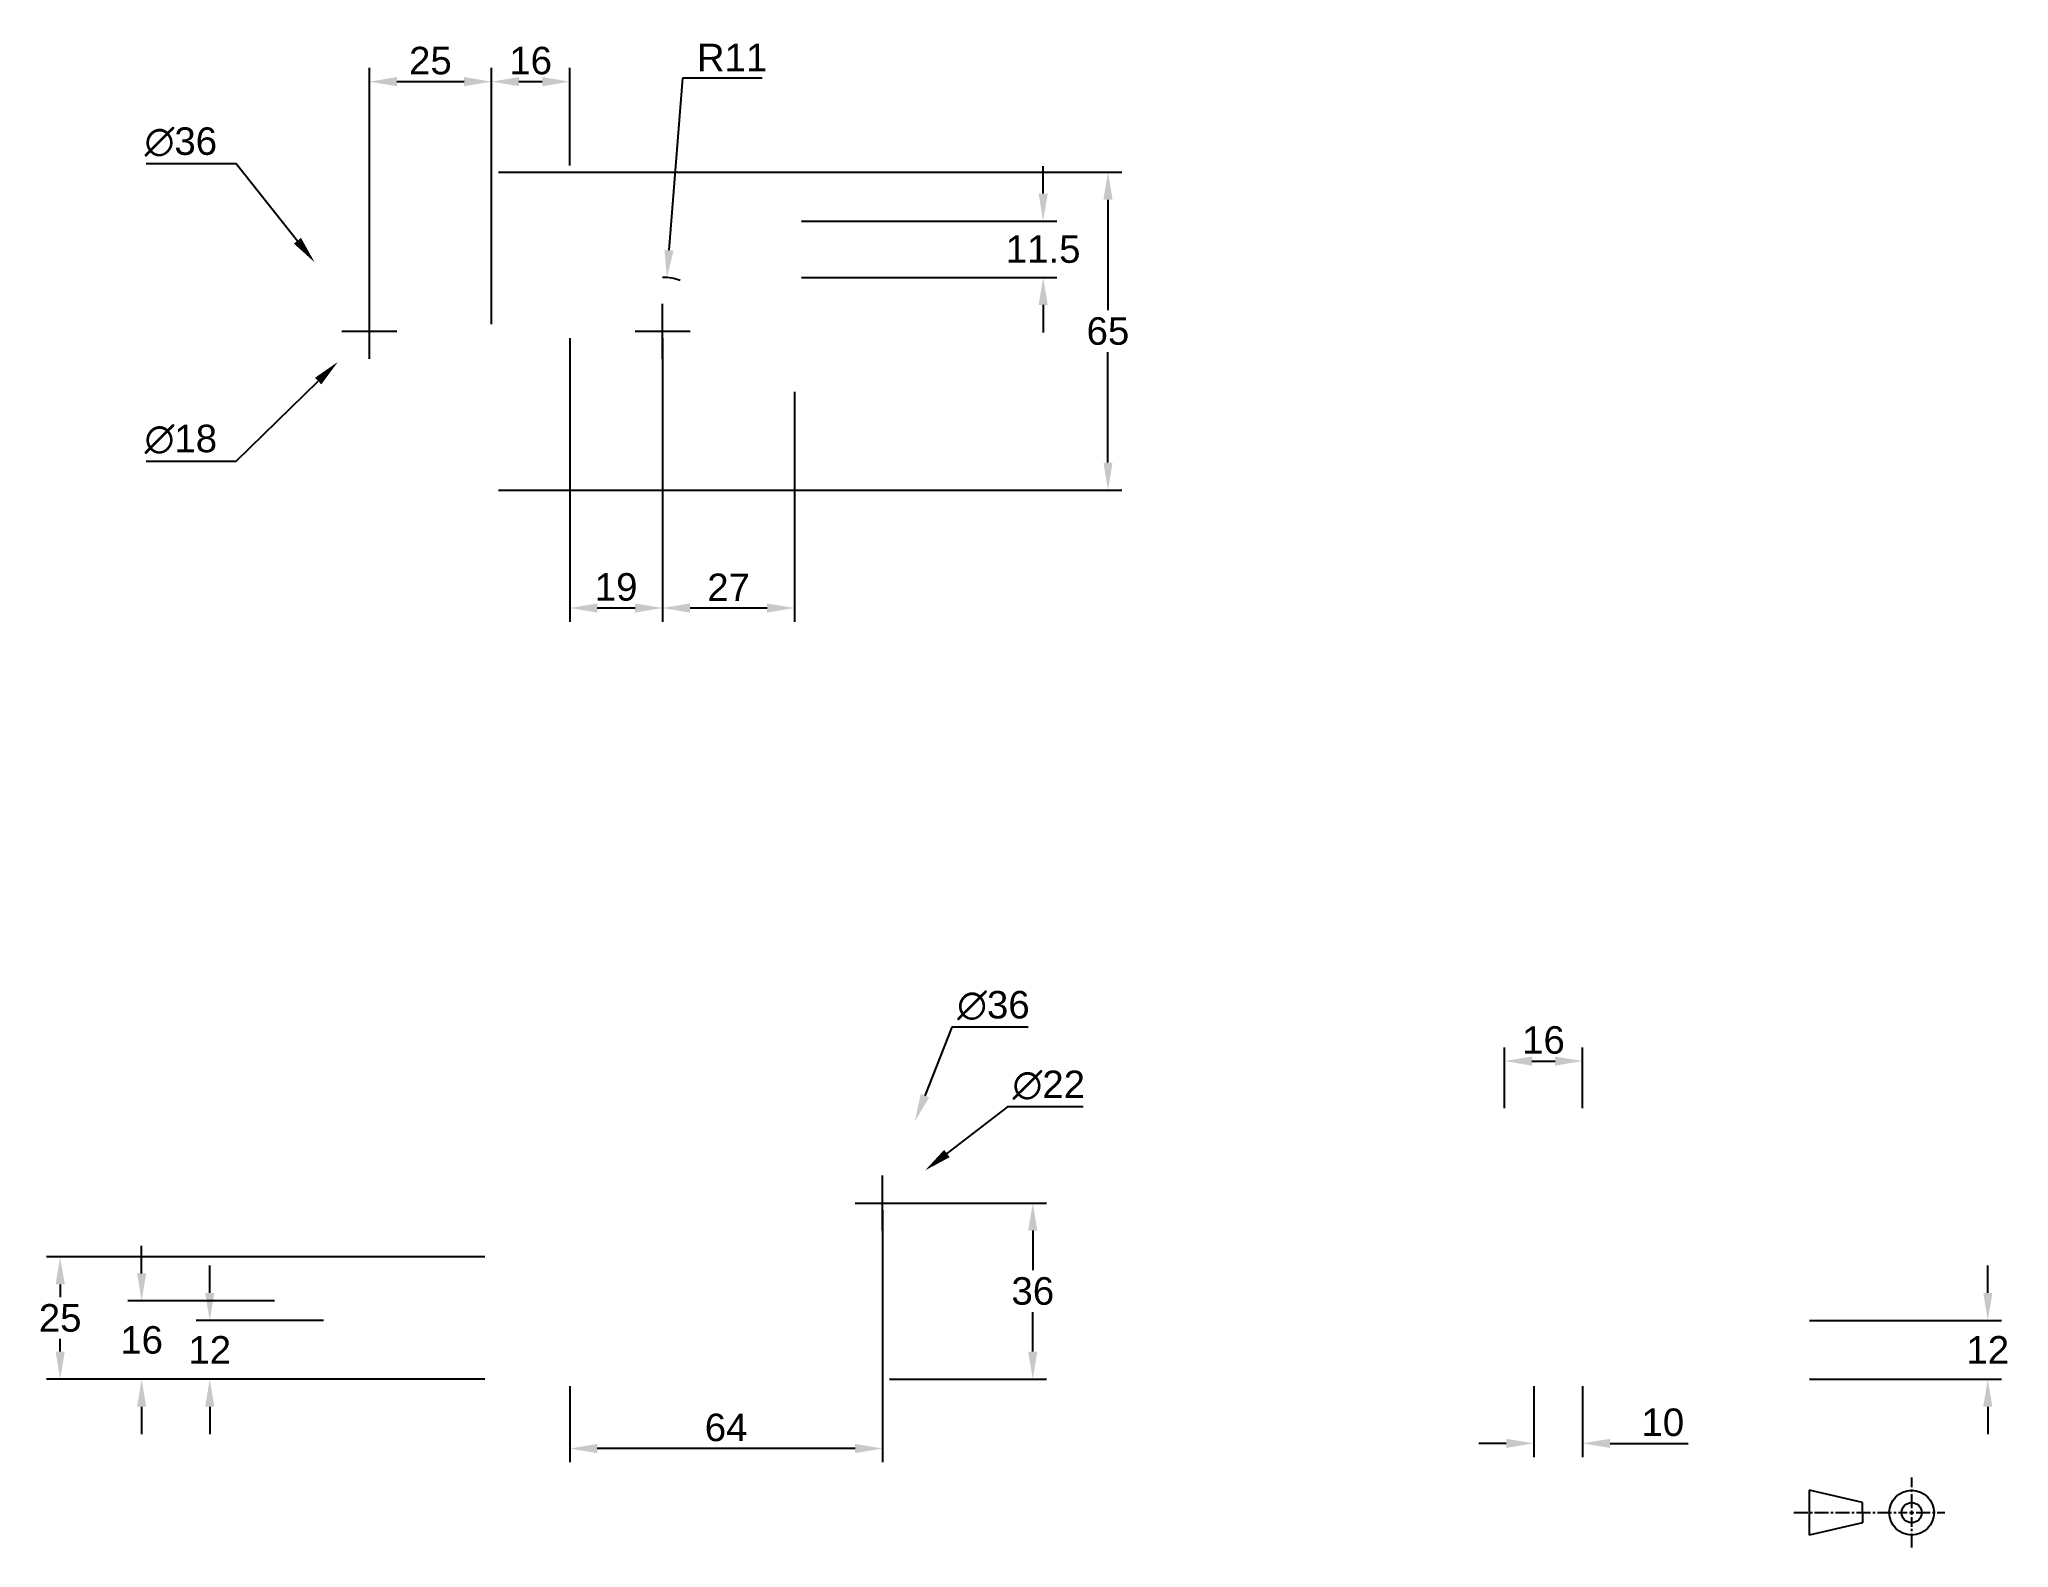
# Paper-space layout 'Layout1' of a CAD drawing. Header units: millimetres. Extents: x 12 to 281, y 23 to 228.
import ezdxf

# ---------------------------------------------------------------- set-up
doc = ezdxf.new("R2010")
doc.units = ezdxf.units.MM
doc.linetypes.add('CENTER2', pattern=[28.575, 19.05, -3.175, 3.175, -3.175])
doc.layers.add('Layer1', color=252, linetype='Continuous')
doc.styles.get("Standard").update_dxf_attribs({"font": 'arial.ttf'})
doc.dimstyles.new('ISO-25', dxfattribs={"dimscale": 1.5, "dimtxt": 2.5, "dimasz": 2.5, "dimexe": 1.25, "dimexo": 0.625, "dimtad": 1, "dimtih": 1, "dimtoh": 1, "dimdsep": 46, "dimtxsty": 'Standard', "dimcen": 2.5, "dimadec": 0, "dimazin": 0, "dimtfac": 1, "dimtofl": 0, "dimtmove": 0, "dimatfit": 3, "dimfxl": 1, "dimarcsym": 0})

# ---------------------------------------------------------------- blocks, each defined once
blk = doc.blocks.new('*D26')
at = {"layer": 'Defpoints', "color": 0, "transparency": 16777216}
for p in [(49.46, 197.9), (64.4, 179.11)]:
    blk.add_point(p, dxfattribs=at)
at = {"layer": 'Layer1', "color": 0, "lineweight": -2, "transparency": 16777216}
for p, q in [((26.5, 211.34), (38.77, 211.34)), ((38.77, 211.34), (47.13, 200.83)), ((56.93, 184.75), (56.93, 192.25)), ((53.18, 188.5), (60.68, 188.5))]:
    blk.add_line(p, q, dxfattribs=at)
at = {"layer": 'Layer1', "color": 0, "transparency": 16777216}
blk.add_solid([(47.61, 201.22), (46.64, 200.44), (49.46, 197.9)], dxfattribs=at)
at = {"layer": 'Layer1', "color": 0, "transparency": 16777216, "insert": (31.22, 214.29), "char_height": 3.75, "attachment_point": 5}
blk.add_mtext('∅36', dxfattribs=at)
blk = doc.blocks.new('*D27')
at = {"layer": 'Defpoints', "color": 0, "transparency": 16777216}
for p in [(61.22, 192.69), (52.63, 184.31)]:
    blk.add_point(p, dxfattribs=at)
at = {"layer": 'Layer1', "color": 0, "lineweight": -2, "transparency": 16777216}
for p, q in [((56.93, 184.75), (56.93, 192.25)), ((53.18, 188.5), (60.68, 188.5)), ((38.77, 170.8), (49.95, 181.7)), ((26.49, 170.8), (38.77, 170.8))]:
    blk.add_line(p, q, dxfattribs=at)
at = {"layer": 'Layer1', "color": 0, "transparency": 16777216}
blk.add_solid([(49.51, 182.14), (50.38, 181.25), (52.63, 184.31)], dxfattribs=at)
at = {"layer": 'Layer1', "color": 0, "transparency": 16777216, "insert": (31.22, 173.75), "char_height": 3.75, "attachment_point": 5}
blk.add_mtext('∅18', dxfattribs=at)
blk = doc.blocks.new('*D28')
at = {"layer": 'Defpoints', "color": 0, "transparency": 16777216}
for p in [(73.59, 222.52), (56.93, 188.5), (73.59, 188.5)]:
    blk.add_point(p, dxfattribs=at)
at = {"layer": 'Layer1', "color": 0, "lineweight": -2, "transparency": 16777216}
for p, q in [((56.93, 189.44), (56.93, 224.4)), ((73.59, 189.44), (73.59, 224.4)), ((60.68, 222.52), (69.84, 222.52))]:
    blk.add_line(p, q, dxfattribs=at)
at = {"layer": 'Layer1', "color": 0, "transparency": 16777216}
for points in [[(60.68, 223.15), (60.68, 221.9), (56.93, 222.52)], [(69.84, 223.15), (69.84, 221.9), (73.59, 222.52)]]:
    blk.add_solid(points, dxfattribs=at)
at = {"layer": 'Layer1', "color": 0, "transparency": 16777216, "insert": (65.26, 225.37), "char_height": 3.75, "attachment_point": 5}
blk.add_mtext('25', dxfattribs=at)
blk = doc.blocks.new('*D29')
at = {"layer": 'Defpoints', "color": 0, "transparency": 16777216}
for p in [(73.59, 210.17), (73.59, 166.84), (157.67, 166.84)]:
    blk.add_point(p, dxfattribs=at)
at = {"layer": 'Layer1', "color": 0, "lineweight": -2, "transparency": 16777216}
for p, q in [((74.53, 210.17), (159.55, 210.17)), ((157.67, 206.42), (157.67, 191.36)), ((157.67, 170.59), (157.67, 185.65)), ((74.53, 166.84), (159.55, 166.84))]:
    blk.add_line(p, q, dxfattribs=at)
at = {"layer": 'Layer1', "color": 0, "transparency": 16777216}
for points in [[(157.05, 206.42), (158.3, 206.42), (157.67, 210.17)], [(157.05, 170.59), (158.3, 170.59), (157.67, 166.84)]]:
    blk.add_solid(points, dxfattribs=at)
at = {"layer": 'Layer1', "color": 0, "transparency": 16777216, "insert": (157.67, 188.5), "char_height": 3.75, "attachment_point": 5}
blk.add_mtext('65', dxfattribs=at)
blk = doc.blocks.new('*D30')
at = {"layer": 'Defpoints', "color": 0, "transparency": 16777216}
for p in [(84.26, 222.52), (73.59, 210.17), (84.26, 210.17)]:
    blk.add_point(p, dxfattribs=at)
at = {"layer": 'Layer1', "color": 0, "lineweight": -2, "transparency": 16777216}
for p, q in [((73.59, 211.11), (73.59, 224.4)), ((84.26, 211.11), (84.26, 224.4)), ((77.34, 222.52), (80.51, 222.52))]:
    blk.add_line(p, q, dxfattribs=at)
at = {"layer": 'Layer1', "color": 0, "transparency": 16777216}
for points in [[(77.34, 223.15), (77.34, 221.9), (73.59, 222.52)], [(80.51, 223.15), (80.51, 221.9), (84.26, 222.52)]]:
    blk.add_solid(points, dxfattribs=at)
at = {"layer": 'Layer1', "color": 0, "transparency": 16777216, "insert": (78.93, 225.37), "char_height": 3.75, "attachment_point": 5}
blk.add_mtext('16', dxfattribs=at)
blk = doc.blocks.new('*D31')
at = {"layer": 'Defpoints', "color": 0, "transparency": 16777216}
for p in [(84.26, 188.5), (96.93, 188.5), (96.93, 150.76)]:
    blk.add_point(p, dxfattribs=at)
at = {"layer": 'Layer1', "color": 0, "lineweight": -2, "transparency": 16777216}
for p, q in [((84.26, 187.57), (84.26, 148.88)), ((96.93, 187.57), (96.93, 148.88)), ((88.01, 150.76), (93.18, 150.76))]:
    blk.add_line(p, q, dxfattribs=at)
at = {"layer": 'Layer1', "color": 0, "transparency": 16777216}
for points in [[(88.01, 151.38), (88.01, 150.13), (84.26, 150.76)], [(93.18, 151.38), (93.18, 150.13), (96.93, 150.76)]]:
    blk.add_solid(points, dxfattribs=at)
at = {"layer": 'Layer1', "color": 0, "transparency": 16777216, "insert": (90.59, 153.61), "char_height": 3.75, "attachment_point": 5}
blk.add_mtext('19', dxfattribs=at)
blk = doc.blocks.new('*D32')
at = {"layer": 'Defpoints', "color": 0, "transparency": 16777216}
for p in [(97.51, 195.81), (96.93, 188.5)]:
    blk.add_point(p, dxfattribs=at)
at = {"layer": 'Layer1', "color": 0, "lineweight": -2, "transparency": 16777216}
for p, q in [((99.66, 223), (97.8, 199.55)), ((110.52, 223), (99.66, 223)), ((96.93, 184.75), (96.93, 192.25)), ((93.18, 188.5), (100.68, 188.5))]:
    blk.add_line(p, q, dxfattribs=at)
blk.add_arc((96.93, 188.5), 7.33, 70.8259, 90, dxfattribs=at)
at = {"layer": 'Layer1', "color": 0, "transparency": 16777216}
blk.add_solid([(97.18, 199.6), (98.42, 199.5), (97.51, 195.81)], dxfattribs=at)
at = {"layer": 'Layer1', "color": 0, "transparency": 16777216, "insert": (106.4, 225.82), "char_height": 3.75, "attachment_point": 5}
blk.add_mtext('R11', dxfattribs=at)
blk = doc.blocks.new('*D33')
at = {"layer": 'Defpoints', "color": 0, "transparency": 16777216}
for p in [(96.93, 181.17), (114.93, 181.17), (114.93, 150.76)]:
    blk.add_point(p, dxfattribs=at)
at = {"layer": 'Layer1', "color": 0, "lineweight": -2, "transparency": 16777216}
for p, q in [((96.93, 180.23), (96.93, 148.88)), ((114.93, 180.23), (114.93, 148.88)), ((100.68, 150.76), (111.18, 150.76))]:
    blk.add_line(p, q, dxfattribs=at)
at = {"layer": 'Layer1', "color": 0, "transparency": 16777216}
for points in [[(100.68, 151.38), (100.68, 150.13), (96.93, 150.76)], [(111.18, 151.38), (111.18, 150.13), (114.93, 150.76)]]:
    blk.add_solid(points, dxfattribs=at)
at = {"layer": 'Layer1', "color": 0, "transparency": 16777216, "insert": (105.93, 153.58), "char_height": 3.75, "attachment_point": 5}
blk.add_mtext('27', dxfattribs=at)
blk = doc.blocks.new('*D34')
at = {"layer": 'Defpoints', "color": 0, "transparency": 16777216}
for p in [(114.93, 203.5), (148.83, 203.5), (114.93, 195.84)]:
    blk.add_point(p, dxfattribs=at)
at = {"layer": 'Layer1', "color": 0, "lineweight": -2, "transparency": 16777216}
for p, q in [((148.83, 207.25), (148.83, 211)), ((115.86, 203.5), (150.71, 203.5)), ((115.86, 195.84), (150.71, 195.84)), ((148.83, 192.09), (148.83, 188.34))]:
    blk.add_line(p, q, dxfattribs=at)
at = {"layer": 'Layer1', "color": 0, "transparency": 16777216}
for points in [[(148.21, 207.25), (149.46, 207.25), (148.83, 203.5)], [(148.21, 192.09), (149.46, 192.09), (148.83, 195.84)]]:
    blk.add_solid(points, dxfattribs=at)
at = {"layer": 'Layer1', "color": 0, "transparency": 16777216, "insert": (148.83, 199.67), "char_height": 3.75, "attachment_point": 5}
blk.add_mtext('11.5', dxfattribs=at)
blk = doc.blocks.new('*D35')
at = {"layer": 'Defpoints', "color": 0, "transparency": 16777216}
for p in [(25.87, 56.28), (44.93, 56.28), (44.93, 45.62)]:
    blk.add_point(p, dxfattribs=at)
at = {"layer": 'Layer1', "color": 0, "lineweight": -2, "transparency": 16777216}
for p, q in [((25.87, 60.03), (25.87, 63.78)), ((43.99, 56.28), (24, 56.28)), ((43.99, 45.62), (24, 45.62)), ((25.87, 41.87), (25.87, 38.12))]:
    blk.add_line(p, q, dxfattribs=at)
at = {"layer": 'Layer1', "color": 0, "transparency": 16777216}
for points in [[(25.25, 60.03), (26.5, 60.03), (25.87, 56.28)], [(25.25, 41.87), (26.5, 41.87), (25.87, 45.62)]]:
    blk.add_solid(points, dxfattribs=at)
at = {"layer": 'Layer1', "color": 0, "transparency": 16777216, "insert": (25.87, 50.95), "char_height": 3.75, "attachment_point": 5}
blk.add_mtext('16', dxfattribs=at)
blk = doc.blocks.new('*D36')
at = {"layer": 'Defpoints', "color": 0, "transparency": 16777216}
for p in [(35.16, 53.62), (51.59, 53.62), (51.59, 45.62)]:
    blk.add_point(p, dxfattribs=at)
at = {"layer": 'Layer1', "color": 0, "lineweight": -2, "transparency": 16777216}
for p, q in [((35.16, 57.37), (35.16, 61.12)), ((50.66, 53.62), (33.29, 53.62)), ((50.66, 45.62), (33.29, 45.62)), ((35.16, 41.87), (35.16, 38.12))]:
    blk.add_line(p, q, dxfattribs=at)
at = {"layer": 'Layer1', "color": 0, "transparency": 16777216}
for points in [[(34.54, 57.37), (35.79, 57.37), (35.16, 53.62)], [(34.54, 41.87), (35.79, 41.87), (35.16, 45.62)]]:
    blk.add_solid(points, dxfattribs=at)
at = {"layer": 'Layer1', "color": 0, "transparency": 16777216, "insert": (35.16, 49.62), "char_height": 3.75, "attachment_point": 5}
blk.add_mtext('12', dxfattribs=at)
blk = doc.blocks.new('*D38')
at = {"layer": 'Defpoints', "color": 0, "transparency": 16777216}
for p in [(73.59, 62.28), (14.76, 45.62), (73.59, 45.62)]:
    blk.add_point(p, dxfattribs=at)
at = {"layer": 'Layer1', "color": 0, "lineweight": -2, "transparency": 16777216}
for p, q in [((72.66, 62.28), (12.89, 62.28)), ((14.76, 58.53), (14.76, 56.8)), ((14.76, 49.37), (14.76, 51.1)), ((72.66, 45.62), (12.89, 45.62))]:
    blk.add_line(p, q, dxfattribs=at)
at = {"layer": 'Layer1', "color": 0, "transparency": 16777216}
for points in [[(14.14, 58.53), (15.39, 58.53), (14.76, 62.28)], [(14.14, 49.37), (15.39, 49.37), (14.76, 45.62)]]:
    blk.add_solid(points, dxfattribs=at)
at = {"layer": 'Layer1', "color": 0, "transparency": 16777216, "insert": (14.76, 53.95), "char_height": 3.75, "attachment_point": 5}
blk.add_mtext('25', dxfattribs=at)
blk = doc.blocks.new('*D39')
at = {"layer": 'Defpoints', "color": 0, "transparency": 16777216}
for p in [(252.41, 53.62), (277.67, 53.62), (252.41, 45.62)]:
    blk.add_point(p, dxfattribs=at)
at = {"layer": 'Layer1', "color": 0, "lineweight": -2, "transparency": 16777216}
for p, q in [((277.67, 57.37), (277.67, 61.12)), ((253.34, 53.62), (279.55, 53.62)), ((253.34, 45.62), (279.55, 45.62)), ((277.67, 41.87), (277.67, 38.12))]:
    blk.add_line(p, q, dxfattribs=at)
at = {"layer": 'Layer1', "color": 0, "transparency": 16777216}
for points in [[(277.05, 57.37), (278.3, 57.37), (277.67, 53.62)], [(277.05, 41.87), (278.3, 41.87), (277.67, 45.62)]]:
    blk.add_solid(points, dxfattribs=at)
at = {"layer": 'Layer1', "color": 0, "transparency": 16777216, "insert": (277.67, 49.62), "char_height": 3.75, "attachment_point": 5}
blk.add_mtext('12', dxfattribs=at)
blk = doc.blocks.new('*D40')
at = {"layer": 'Defpoints', "color": 0, "transparency": 16777216}
for p in [(131.33, 80.78), (122.52, 58.46)]:
    blk.add_point(p, dxfattribs=at)
at = {"layer": 'Layer1', "color": 0, "lineweight": -2, "transparency": 16777216}
for p, q in [((136.39, 93.59), (132.71, 84.27)), ((146.78, 93.59), (136.39, 93.59)), ((126.93, 65.87), (126.93, 73.37)), ((123.18, 69.62), (130.68, 69.62))]:
    blk.add_line(p, q, dxfattribs=at)
at = {"layer": 'Layer1', "color": 0, "transparency": 16777216}
blk.add_solid([(132.13, 84.5), (133.29, 84.04), (131.33, 80.78)], dxfattribs=at)
at = {"layer": 'Layer1', "color": 0, "transparency": 16777216, "insert": (142.05, 96.55), "char_height": 3.75, "attachment_point": 5}
blk.add_mtext('∅36', dxfattribs=at)
blk = doc.blocks.new('*D41')
at = {"layer": 'Defpoints', "color": 0, "transparency": 16777216}
for p in [(132.74, 74.09), (121.12, 65.14)]:
    blk.add_point(p, dxfattribs=at)
at = {"layer": 'Layer1', "color": 0, "lineweight": -2, "transparency": 16777216}
for p, q in [((143.95, 82.73), (135.71, 76.38)), ((154.3, 82.73), (143.95, 82.73)), ((126.93, 65.87), (126.93, 73.37)), ((123.18, 69.62), (130.68, 69.62))]:
    blk.add_line(p, q, dxfattribs=at)
at = {"layer": 'Layer1', "color": 0, "transparency": 16777216}
blk.add_solid([(135.33, 76.88), (136.09, 75.89), (132.74, 74.09)], dxfattribs=at)
at = {"layer": 'Layer1', "color": 0, "transparency": 16777216, "insert": (149.6, 85.69), "char_height": 3.75, "attachment_point": 5}
blk.add_mtext('∅22', dxfattribs=at)
blk = doc.blocks.new('*D42')
at = {"layer": 'Defpoints', "color": 0, "transparency": 16777216}
for p in [(126.93, 69.62), (126.93, 45.62), (147.42, 45.62)]:
    blk.add_point(p, dxfattribs=at)
at = {"layer": 'Layer1', "color": 0, "lineweight": -2, "transparency": 16777216}
for p, q in [((127.86, 69.62), (149.29, 69.62)), ((147.42, 65.87), (147.42, 60.47)), ((147.42, 49.37), (147.42, 54.76)), ((127.86, 45.62), (149.29, 45.62))]:
    blk.add_line(p, q, dxfattribs=at)
at = {"layer": 'Layer1', "color": 0, "transparency": 16777216}
for points in [[(146.79, 65.87), (148.04, 65.87), (147.42, 69.62)], [(146.79, 49.37), (148.04, 49.37), (147.42, 45.62)]]:
    blk.add_solid(points, dxfattribs=at)
at = {"layer": 'Layer1', "color": 0, "transparency": 16777216, "insert": (147.42, 57.62), "char_height": 3.75, "attachment_point": 5}
blk.add_mtext('36', dxfattribs=at)
blk = doc.blocks.new('*D43')
at = {"layer": 'Defpoints', "color": 0, "transparency": 16777216}
for p in [(126.93, 69.62), (84.26, 45.62), (84.26, 36.16)]:
    blk.add_point(p, dxfattribs=at)
at = {"layer": 'Layer1', "color": 0, "lineweight": -2, "transparency": 16777216}
for p, q in [((126.93, 68.68), (126.93, 34.29)), ((84.26, 44.68), (84.26, 34.29)), ((123.18, 36.16), (88.01, 36.16))]:
    blk.add_line(p, q, dxfattribs=at)
at = {"layer": 'Layer1', "color": 0, "transparency": 16777216}
for points in [[(88.01, 36.79), (88.01, 35.54), (84.26, 36.16)], [(123.18, 36.79), (123.18, 35.54), (126.93, 36.16)]]:
    blk.add_solid(points, dxfattribs=at)
at = {"layer": 'Layer1', "color": 0, "transparency": 16777216, "insert": (105.59, 39.02), "char_height": 3.75, "attachment_point": 5}
blk.add_mtext('64', dxfattribs=at)
blk = doc.blocks.new('*D44')
at = {"layer": 'Defpoints', "color": 0, "transparency": 16777216}
for p in [(215.74, 45.62), (222.41, 45.62), (222.41, 36.87)]:
    blk.add_point(p, dxfattribs=at)
at = {"layer": 'Layer1', "color": 0, "lineweight": -2, "transparency": 16777216}
for p, q in [((215.74, 44.68), (215.74, 34.99)), ((222.41, 44.68), (222.41, 34.99)), ((211.99, 36.87), (208.24, 36.87)), ((226.16, 36.87), (236.79, 36.87))]:
    blk.add_line(p, q, dxfattribs=at)
at = {"layer": 'Layer1', "color": 0, "transparency": 16777216}
for points in [[(211.99, 37.49), (211.99, 36.24), (215.74, 36.87)], [(226.16, 37.49), (226.16, 36.24), (222.41, 36.87)]]:
    blk.add_solid(points, dxfattribs=at)
at = {"layer": 'Layer1', "color": 0, "transparency": 16777216, "insert": (233.35, 39.72), "char_height": 3.75, "attachment_point": 5}
blk.add_mtext('10', dxfattribs=at)
blk = doc.blocks.new('*D45')
at = {"layer": 'Defpoints', "color": 0, "transparency": 16777216}
for p in [(222.41, 88.99), (211.74, 81.62), (222.41, 81.62)]:
    blk.add_point(p, dxfattribs=at)
at = {"layer": 'Layer1', "color": 0, "lineweight": -2, "transparency": 16777216}
for p, q in [((211.74, 82.56), (211.74, 90.86)), ((215.49, 88.99), (218.66, 88.99)), ((222.41, 82.56), (222.41, 90.86))]:
    blk.add_line(p, q, dxfattribs=at)
at = {"layer": 'Layer1', "color": 0, "transparency": 16777216}
for points in [[(215.49, 89.61), (215.49, 88.36), (211.74, 88.99)], [(218.66, 89.61), (218.66, 88.36), (222.41, 88.99)]]:
    blk.add_solid(points, dxfattribs=at)
at = {"layer": 'Layer1', "color": 0, "transparency": 16777216, "insert": (217.07, 91.84), "char_height": 3.75, "attachment_point": 5}
blk.add_mtext('16', dxfattribs=at)
blk = doc.blocks.new('*U47')
at = {"color": 0, "linetype": 'CENTER2', "ltscale": 0.1, "transparency": 16777216}
for p, q in [((0, 0.61), (0, 4.81)), ((-16.09, 0), (-0.61, 0)), ((0.61, 0), (4.54, 0)), ((0, -4.77), (0, -0.61))]:
    blk.add_line(p, q, dxfattribs=at)
at = {"color": 0, "linetype": 'Continuous', "ltscale": 0.1, "transparency": 16777216}
for p, q in [((-0.3, 0), (0.3, 0)), ((0, -0.3), (0, 0.3))]:
    blk.add_line(p, q, dxfattribs=at)

psp = doc.layouts.get("Layout1")

# ---------------------------------------------------------------- linework, layer by layer
for p, q in [((253.3221, 30.4713), (253.3221, 24.3722)), ((260.5814, 28.7965), (253.3221, 30.4713)), ((260.5814, 27.4217), (260.5814, 28.7965)), ((260.5814, 27.4217), (260.5814, 26.047)), ((260.5814, 26.047), (253.3221, 24.3722))]:
    psp.add_line(p, q)
for radius in [3.0496, 1.3747]:
    psp.add_circle((267.2929, 27.4217), radius)

# ---------------------------------------------------------------- block references
at = {"linetype": 'CENTER2', "ltscale": 0.1}
psp.add_blockref('*U47', (267.2929, 27.4217), dxfattribs=at)

# ---------------------------------------------------------------- dimensions: what is measured, and where the dimension line sits
at = {"layer": 'Layer1'}
for base, p1, p2, picture, middle in [((73.5941, 222.5216), (56.9274, 188.5041), (73.5941, 188.5041), '*D28', (65.2608, 225.3738)), ((84.2608, 222.5216), (73.5941, 210.1707), (84.2608, 210.1707), '*D30', (78.9274, 225.3738)), ((96.9274, 150.7585), (84.2608, 188.5041), (96.9274, 188.5041), '*D31', (90.5941, 153.6107)), ((114.9274, 150.7585), (96.9274, 181.1707), (114.9274, 181.1707), '*D33', (105.9274, 153.5787)), ((222.4058, 88.9881), (211.7392, 81.6177), (222.4058, 81.6177), '*D45', (217.0725, 91.8402)), ((84.2608, 36.1648), (126.9274, 69.6177), (84.2608, 45.6177), '*D43', (105.5941, 39.0169)), ((222.4058, 36.87), (215.7392, 45.6177), (222.4058, 45.6177), '*D44', (233.3463, 39.7221))]:
    dim = psp.add_linear_dim(base=base, p1=p1, p2=p2, dimstyle='ISO-25', override={"dimlfac": -1.5}, dxfattribs=at)
    dim.commit()
    dim.dimension.update_dxf_attribs({"geometry": picture, "text_midpoint": middle})
dim = psp.add_radius_dim(center=(96.9274, 188.5041), mpoint=(97.5059, 195.8145), dimstyle='ISO-25', override={"dimlfac": -1.5}, dxfattribs=at)
dim.commit()
dim.dimension.update_dxf_attribs({"geometry": '*D32', "text_midpoint": (106.3985, 223.0012), "dimtype": 164})
for p1, p2, picture, middle in [((64.3958, 179.1113), (49.4591, 197.8968), '*D26', (31.2224, 211.3378)), ((61.2227, 192.6934), (52.6322, 184.3147), '*D27', (31.2156, 170.7963)), ((122.5212, 58.4559), (131.3337, 80.7794), '*D40', (142.0542, 93.5931)), ((121.1179, 65.1426), (132.737, 74.0927), '*D41', (149.5966, 82.7319))]:
    dim = psp.add_diameter_dim_2p(p1=p1, p2=p2, dimstyle='ISO-25', override={"dimlfac": -1.5}, dxfattribs=at)
    dim.commit()
    dim.dimension.update_dxf_attribs({"geometry": picture, "text_midpoint": middle, "dimtype": 163})
for base, p1, p2, picture, middle in [((157.6725, 166.8374), (73.5941, 210.1707), (73.5941, 166.8374), '*D29', (157.6725, 188.5041)), ((148.8321, 203.5041), (114.9274, 195.8374), (114.9274, 203.5041), '*D34', (148.8321, 199.6707)), ((147.4195, 45.6177), (126.9274, 69.6177), (126.9274, 45.6177), '*D42', (147.4195, 57.6177)), ((35.1612, 53.6177), (51.5934, 45.6177), (51.5934, 53.6177), '*D36', (35.1612, 49.6177)), ((277.6743, 53.6177), (252.4058, 45.6177), (252.4058, 53.6177), '*D39', (277.6743, 49.6177))]:
    dim = psp.add_linear_dim(base=base, p1=p1, p2=p2, angle=90, dimstyle='ISO-25', override={"dimlfac": -1.5}, dxfattribs=at)
    dim.commit()
    dim.dimension.update_dxf_attribs({"geometry": picture, "text_midpoint": middle})
for base, p1, p2, picture, middle in [((14.7648, 45.6177), (73.5941, 62.2843), (73.5941, 45.6177), '*D38', (14.7648, 53.951)), ((25.8739, 56.2843), (44.9274, 45.6177), (44.9274, 56.2843), '*D35', (25.8739, 50.951))]:
    dim = psp.add_linear_dim(base=base, p1=p1, p2=p2, angle=90, dimstyle='ISO-25', override={"dimlfac": -1.5}, dxfattribs=at)
    dim.commit()
    dim.dimension.update_dxf_attribs({"geometry": picture, "text_midpoint": middle, "dimtype": 160})

doc.saveas('drawing.dxf')
